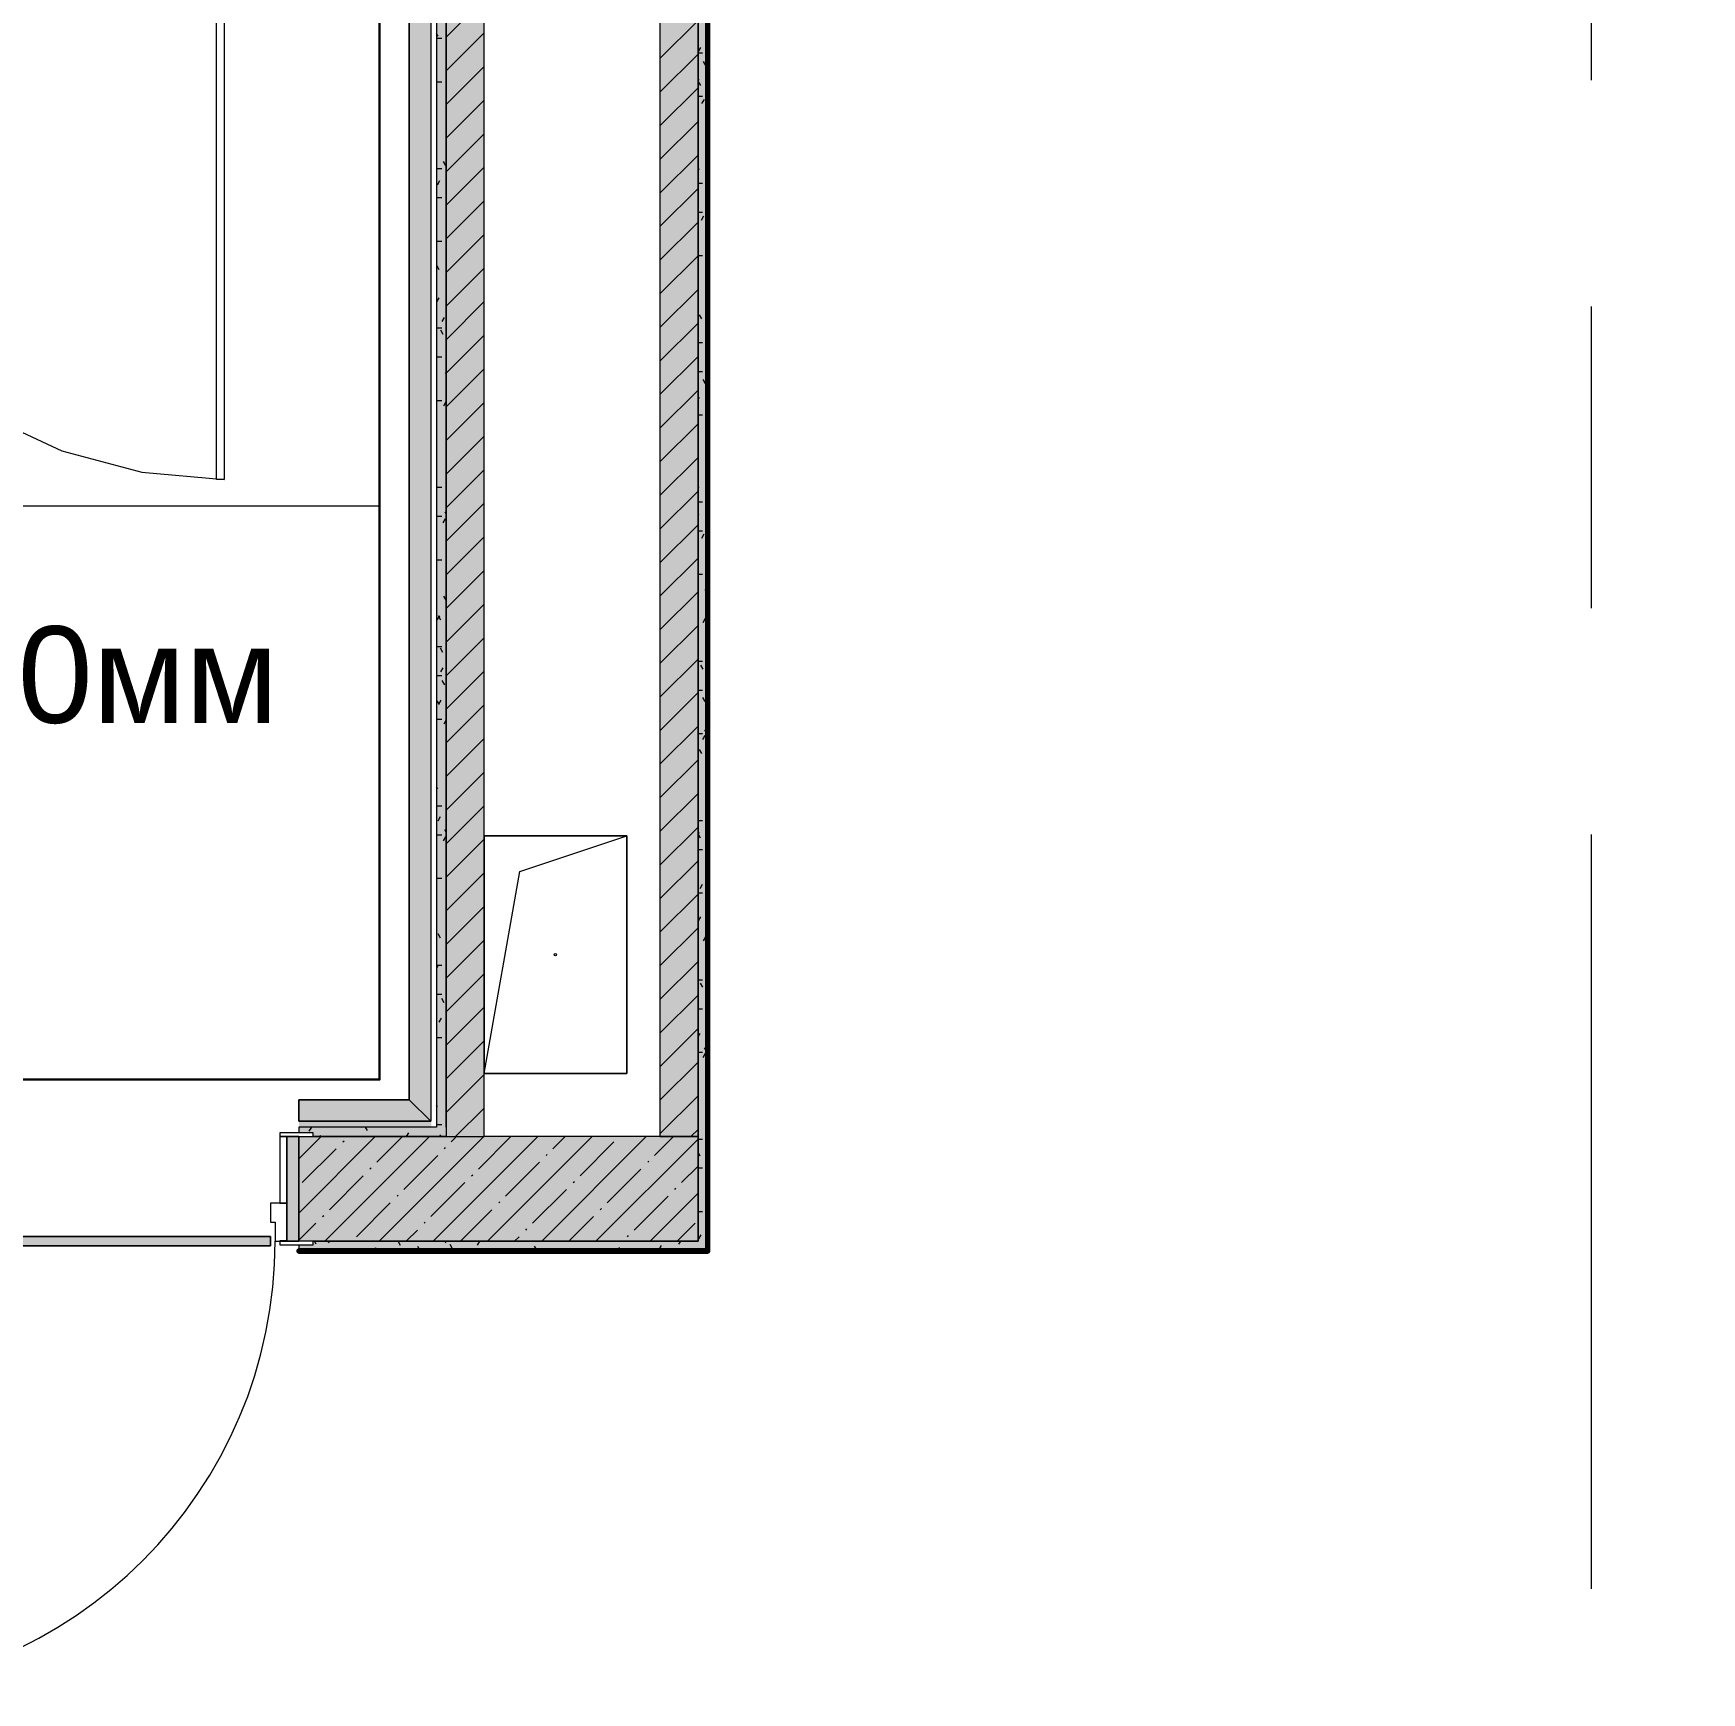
# Model space of a CAD drawing. Header units: millimetres. Extents: x -3817 to 677485, y -22715 to 103890.
# Drawn here: x 670007 to 673518, y 6106 to 9598 of the extents above; entities that cross this region are included whole.
import ezdxf

# ---------------------------------------------------------------- set-up
doc = ezdxf.new("R2010")
doc.units = ezdxf.units.MM
doc.layers.add('PDF _Геометрия', color=7, linetype='Continuous', true_color=0x1d1d1d)
doc.layers.add('PDF _Сплошная заливка', color=7, linetype='Continuous', true_color=0xffffff)
doc.layers.add('PDF _Текст', color=7, linetype='Continuous')
doc.styles.add('PDF GOST-Common', font='arial.ttf')

msp = doc.modelspace()

# ---------------------------------------------------------------- hatches: boundary and pattern name
at = {"layer": 'PDF _Сплошная заливка', "transparency": 33554559}
for points in [[(670875.5, 7275.9), (670955.5, 7275.9), (670955.5, 12255.9), (670875.5, 12255.9), (670875.5, 7295.9)], [(671325.5, 7275.9), (671405.5, 7275.9), (671405.5, 12255.9), (671325.5, 12255.9), (671325.5, 11170.7)], [(670855.5, 7295.9), (670875.5, 7295.9), (670875.5, 11855.9), (670855.5, 11855.9), (670855.5, 9115.6)], [(670540.5, 7055.9), (670565.5, 7055.9), (670565.5, 7275.9), (670540.5, 7275.9), (670540.5, 7060.5)]]:
    msp.add_hatch(color=256, dxfattribs=at).paths.add_polyline_path(points)
h = msp.add_hatch(color=256, dxfattribs=at)
h.paths.add_polyline_path([(664005.5, 7055.9), (669515.5, 7055.9), (669515.5, 7275.9), (664005.5, 7275.9), (664005.5, 7060.5)], flags=0)
h.paths.add_polyline_path([(670595.5, 7055.9), (671405.5, 7055.9), (671405.5, 7275.9), (670565.5, 7275.9), (670565.5, 7055.9)], flags=0)
h = msp.add_hatch(color=256, dxfattribs=at)
h.paths.add_polyline_path([(670595.5, 7275.9), (670875.5, 7275.9), (670875.5, 7295.9), (670565.5, 7295.9), (670565.5, 7283.9), (670595.5, 7283.9), (670595.5, 7277.9)], flags=0)
h.paths.add_polyline_path([(669485.5, 7275.9), (669485.5, 7283.9), (669515.5, 7283.9), (669515.5, 7295.9), (668185.5, 7295.9), (668185.5, 7275.9)], flags=0)
at = {"layer": 'PDF _Сплошная заливка', "true_color": 0x494949, "transparency": 33554559}
h = msp.add_hatch(color=251, dxfattribs=at)
h.paths.add_polyline_path([(670505.5, 7045.9), (670505.5, 7065.9), (669565.5, 7065.9), (669565.5, 7055.9), (669605.5, 7055.9), (669605.5, 7045.9)], flags=0)
h.paths.add_polyline_path([(669555.5, 7045.9), (669565.5, 7045.9), (669565.5, 7055.9), (669555.5, 7055.9), (669555.5, 7047.9), (669540.5, 7045.9)], flags=0)
at = {"layer": 'PDF _Сплошная заливка', "transparency": 33554559}
h = msp.add_hatch(color=256, dxfattribs=at)
h.paths.add_polyline_path([(663985.5, 7035.9), (669515.5, 7035.9), (669515.5, 7047.9), (669485.5, 7047.9), (669485.5, 7055.9), (663985.5, 7055.9)], flags=0)
h.paths.add_polyline_path([(671425.5, 7035.9), (671425.5, 7055.9), (670595.5, 7055.9), (670595.5, 7047.9), (670565.5, 7047.9), (670565.5, 7035.9), (671015.1, 7035.9)], flags=0)

# ---------------------------------------------------------------- linework, layer by layer
at = {"layer": 'PDF _Геометрия', "color": 9, "lineweight": 9, "true_color": 0xc0c0c0}
msp.add_lwpolyline([(671405.5, 12235.9), (671405.5, 7055.9), (671405.5, 7275.9), (671405.5, 12255.9), (671325.5, 12255.9), (671325.5, 7275.9), (670955.5, 7275.9), (670955.5, 12255.9), (670875.5, 12255.9), (670875.5, 11955.9), (664085.5, 11955.9), (664085.5, 12255.9), (671405.5, 12255.9)], close=True, dxfattribs=at)
at = {"layer": 'PDF _Геометрия', "color": 231, "lineweight": 70, "true_color": 0xff80c0}
msp.add_lwpolyline([(671425.5, 7055.9), (671425.5, 7035.9), (670565.5, 7035.9), (670565.5, 7034.9), (671425.5, 7034.9), (671426.5, 7034.9), (671426.5, 12234.9), (675055.5, 12234.9), (675055.5, 12235.9), (673265.5, 12235.9)], dxfattribs=at)
at = {"layer": 'PDF _Геометрия', "color": 7, "lineweight": 9}
for points in [[(671425.5, 7055.9), (671425.5, 12235.9)], [(670875.5, 11875.9), (670875.5, 11855.9), (670875.5, 7295.9), (670875.5, 7275.9), (670595.5, 7275.9), (670875.5, 7275.9), (670955.5, 7275.9)], [(670843, 11843.4), (668281.7, 11843.4), (670843, 11843.4), (670843, 7308.4)], [(670875.5, 7295.9), (670875.5, 11855.9)], [(670798, 11798.4), (668255.7, 11798.4), (670798, 11798.4), (670798, 7353.4)], [(669408.5, 9658.9), (669408.5, 9674.9), (669308.5, 9674.9), (669408.5, 9674.9), (669408.5, 9658.9), (669423.7, 9485.2), (669468.8, 9316.8), (669542.5, 9158.9), (669642.4, 9016.1), (669765.7, 8892.8), (669908.5, 8792.8), (670066.5, 8719.2), (670234.8, 8674), (670408.5, 8658.9), (670392.5, 8658.9), (670392.5, 9658.9), (670408.5, 9658.9), (670408.5, 8658.9)], [(669827.1, 8603.3), (670735.5, 8603.3)], [(670955.5, 7909.1), (671255.5, 7909.1), (670955.5, 7909.1), (670955.5, 7409.1), (671255.5, 7409.1), (671255.5, 7909.1)], [(670505.5, 7045.9), (670505.5, 7065.9), (670505.5, 7045.9)]]:
    msp.add_lwpolyline(points, dxfattribs=at)
at = {"layer": 'PDF _Геометрия', "color": 231, "lineweight": 9, "true_color": 0xff80c0}
msp.add_lwpolyline([(673265.5, 12235.9), (671426.5, 12235.9), (671425.5, 12235.9), (671425.5, 7055.9)], dxfattribs=at)
at = {"layer": 'PDF _Геометрия', "color": 9, "lineweight": 9, "true_color": 0xc0c0c0}
for points in [[(668288.9, 11855.9), (670855.5, 11855.9), (670855.5, 7295.9), (670565.5, 7295.9), (670565.5, 7283.9)], [(670565.5, 7275.9), (670565.5, 7055.9)], [(670565.5, 7047.9), (670565.5, 7035.9), (671425.5, 7035.9), (671425.5, 7055.9)]]:
    msp.add_lwpolyline(points, dxfattribs=at)
at = {"layer": 'PDF _Геометрия', "color": 7, "lineweight": 9}
for points in [[(670798, 7353.4), (670798, 11798.4), (670843, 11843.4), (670843, 7308.4), (670565.5, 7308.4), (670565.5, 7353.4), (670565.5, 7308.4), (670843, 7308.4), (670798, 7353.4), (670565.5, 7353.4)], [(671255.5, 7909.1), (671255.5, 7409.1), (670955.5, 7409.1), (670955.5, 7909.1)], [(670955.5, 7409.1), (671030.5, 7834.1), (671255.5, 7909.1), (671255.5, 7409.1)], [(671325.5, 7275.9), (671405.5, 7275.9)], [(669565.5, 7065.9), (670505.5, 7065.9)], [(669605.5, 7045.9), (670505.5, 7045.9)], [(670595.5, 7055.9), (671405.5, 7055.9)]]:
    msp.add_lwpolyline(points, close=True, dxfattribs=at)
at = {"layer": 'PDF _Геометрия', "color": 231, "lineweight": 30, "true_color": 0xff80c0}
msp.add_lwpolyline([(670735.5, 11755.9), (664205.5, 11755.9), (664205.5, 10055.9), (664435.5, 10055.9), (664435.5, 7825.9), (665255.5, 7825.9), (665255.5, 7625.9), (668285.5, 7625.9), (668285.5, 7395.9), (670735.5, 7395.9)], close=True, dxfattribs=at)
at = {"layer": 'PDF _Геометрия', "color": 253, "lineweight": 9, "true_color": 0xaaaaaa}
for points in [[(673285.5, 9499), (673285.5, 11086.5)], [(673285.5, 8387.8), (673285.5, 9022.8)], [(673285.5, 6324), (673285.5, 7911.5)]]:
    msp.add_lwpolyline(points, dxfattribs=at)
at = {"layer": 'PDF _Геометрия', "lineweight": 9}
for points in [[(670875.5, 9589.4), (670955.5, 9669.4)], [(671325.5, 9544.4), (671405.5, 9624.4)], [(670875.5, 9518.7), (670955.5, 9598.7)], [(671325.5, 9473.7), (671405.5, 9553.7)], [(670875.5, 9448), (670955.5, 9528)], [(671325.5, 9403), (671405.5, 9483)], [(670875.5, 9377.3), (670955.5, 9457.3)], [(671325.5, 9332.3), (671405.5, 9412.3)], [(670875.5, 9306.5), (670955.5, 9386.5)], [(671325.5, 9261.6), (671405.5, 9341.6)], [(670875.5, 9235.8), (670955.5, 9315.8)], [(671325.5, 9190.9), (671405.5, 9270.9)], [(670875.5, 9165.1), (670955.5, 9245.1)], [(671325.5, 9120.1), (671405.5, 9200.1)], [(670875.5, 9094.4), (670955.5, 9174.4)], [(671325.5, 9049.4), (671405.5, 9129.4)], [(670875.5, 9023.7), (670955.5, 9103.7)], [(671325.5, 8978.7), (671405.5, 9058.7)], [(670875.5, 8953), (670955.5, 9033)], [(671325.5, 8908), (671405.5, 8988)], [(670875.5, 8882.3), (670955.5, 8962.3)], [(671325.5, 8837.3), (671405.5, 8917.3)], [(670875.5, 8811.6), (670955.5, 8891.6)], [(670875.5, 8740.9), (670955.5, 8820.9)], [(671325.5, 8766.6), (671405.5, 8846.6)], [(670875.5, 8670.1), (670955.5, 8750.1)], [(671325.5, 8695.9), (671405.5, 8775.9)], [(670875.5, 8599.4), (670955.5, 8679.4)], [(671325.5, 8625.2), (671405.5, 8705.2)], [(670875.5, 8528.7), (670955.5, 8608.7)], [(671325.5, 8554.5), (671405.5, 8634.5)], [(670875.5, 8458), (670955.5, 8538)], [(671325.5, 8483.7), (671405.5, 8563.7)], [(670875.5, 8387.3), (670955.5, 8467.3)], [(671325.5, 8413), (671405.5, 8493)], [(670875.5, 8316.6), (670955.5, 8396.6)], [(671325.5, 8342.3), (671405.5, 8422.3)], [(670875.5, 8245.9), (670955.5, 8325.9)], [(671325.5, 8271.6), (671405.5, 8351.6)], [(670875.5, 8175.2), (670955.5, 8255.2)], [(671325.5, 8200.9), (671405.5, 8280.9)], [(670875.5, 8104.5), (670955.5, 8184.5)], [(671325.5, 8130.2), (671405.5, 8210.2)], [(670875.5, 8033.7), (670955.5, 8113.7)], [(671325.5, 8059.5), (671405.5, 8139.5)], [(670875.5, 7963), (670955.5, 8043)], [(671325.5, 7988.8), (671405.5, 8068.8)], [(670875.5, 7892.3), (670955.5, 7972.3)], [(671325.5, 7918.1), (671405.5, 7998.1)], [(670875.5, 7821.6), (670955.5, 7901.6)], [(671325.5, 7847.4), (671405.5, 7927.4)], [(670875.5, 7750.9), (670955.5, 7830.9)], [(671325.5, 7776.6), (671405.5, 7856.6)], [(670875.5, 7680.2), (670955.5, 7760.2)], [(671325.5, 7705.9), (671405.5, 7785.9)], [(670875.5, 7609.5), (670955.5, 7689.5)], [(671325.5, 7635.2), (671405.5, 7715.2)], [(670875.5, 7538.8), (670955.5, 7618.8)], [(671325.5, 7564.5), (671405.5, 7644.5)], [(670875.5, 7468.1), (670955.5, 7548.1)], [(671325.5, 7493.8), (671405.5, 7573.8)], [(671325.5, 7423.1), (671405.5, 7503.1)], [(670875.5, 7397.4), (670955.5, 7477.4)], [(671325.5, 7352.4), (671405.5, 7432.4)], [(670875.5, 7326.6), (670955.5, 7406.6)], [(671325.5, 7281.7), (671405.5, 7361.7)], [(670895.4, 7275.9), (670955.5, 7335.9)], [(670565.5, 7229), (670612.3, 7275.9)], [(670565.5, 7114.9), (670726.4, 7275.9)], [(670620.4, 7055.9), (670840.4, 7275.9)], [(670729.5, 7221.9), (670783.4, 7275.9)], [(670734.5, 7055.9), (670954.5, 7275.9)], [(670848.5, 7055.9), (671068.5, 7275.9)], [(670886.3, 7264.7), (670897.5, 7275.9)], [(670943.3, 7207.7), (671011.5, 7275.9)], [(670962.6, 7055.9), (671182.6, 7275.9)], [(671076.6, 7055.9), (671296.6, 7275.9)], [(671100.1, 7250.4), (671125.6, 7275.9)], [(671190.7, 7055.9), (671405.5, 7270.7)], [(671314, 7236.2), (671353.7, 7275.9)], [(671390.4, 7275.9), (671405.5, 7291)], [(670572.6, 7179.1), (670643.9, 7250.4)], [(670658.2, 7264.7), (670660.6, 7267.1)], [(670786.5, 7164.9), (670857.8, 7236.2)], [(670872, 7250.4), (670874.4, 7252.8)], [(671085.9, 7236.2), (671088.2, 7238.5)], [(671157.2, 7193.4), (671228.4, 7264.7)], [(670715.2, 7207.7), (670717.6, 7210)], [(671000.3, 7150.6), (671071.6, 7221.9)], [(671214.2, 7136.4), (671285.5, 7207.7)], [(671299.7, 7221.9), (671302.1, 7224.3)], [(671371, 7179.1), (671405.5, 7213.6)], [(670629.7, 7122.1), (670701, 7193.4)], [(670843.5, 7107.9), (670914.8, 7179.1)], [(670929.1, 7193.4), (670931.4, 7195.8)], [(671057.4, 7093.6), (671128.6, 7164.9)], [(671142.9, 7179.1), (671145.3, 7181.5)], [(671356.7, 7164.9), (671359.1, 7167.3)], [(670686.7, 7065.1), (670758, 7136.4)], [(670772.2, 7150.6), (670774.6, 7153)], [(670986.1, 7136.4), (670988.4, 7138.7)], [(671271.2, 7079.4), (671342.5, 7150.6)], [(671304.7, 7055.9), (671405.5, 7156.6)], [(670565.5, 7057.9), (670601.2, 7093.6)], [(670615.4, 7107.9), (670617.8, 7110.2)], [(670829.3, 7093.6), (670831.6, 7096)], [(670905.6, 7055.9), (670971.8, 7122.1)], [(671133.7, 7055.9), (671185.7, 7107.9)], [(671199.9, 7122.1), (671202.3, 7124.5)], [(671361.8, 7055.9), (671399.5, 7093.6)], [(670791.5, 7055.9), (670815, 7079.4)], [(671019.6, 7055.9), (671028.8, 7065.1)], [(671043.1, 7079.4), (671045.5, 7081.7)], [(671256.9, 7065.1), (671259.3, 7067.5)]]:
    msp.add_lwpolyline(points, dxfattribs=at)
at = {"layer": 'PDF _Геометрия', "color": 253, "lineweight": 9, "true_color": 0x9b9b9b}
for points in [[(670858.7, 9591.6), (670855.5, 9597.3)], [(670856, 9587.3), (670866.1, 9587.3)], [(671405.5, 9556.8), (671414.7, 9556.8)], [(671411, 9568.2), (671406, 9559.5)], [(671422.3, 9529.9), (671417.3, 9538.6)], [(670856, 9495.9), (670866.1, 9495.9)], [(671406.9, 9500.2), (671405.5, 9497.7)], [(671411.2, 9488.2), (671406.1, 9496.9)], [(671405.5, 9465.4), (671414.7, 9465.4)], [(671418.1, 9458.5), (671413, 9449.8)], [(670855.8, 9413.9), (670855.5, 9414.4)], [(670856, 9313), (670866.1, 9313)], [(670875.1, 9319.5), (670870.1, 9328.2)], [(671408.2, 9310.5), (671405.5, 9315.2)], [(670861.5, 9287.1), (670856.5, 9278.4)], [(671405.5, 9282.5), (671414.7, 9282.5)], [(670856, 9252), (670866.1, 9252)], [(671405.8, 9254.4), (671405.5, 9253.9)], [(671405.5, 9221.5), (671414.7, 9221.5)], [(671417, 9212.8), (671411.9, 9204.1)], [(671425.5, 9219.6), (671422.5, 9224.8)], [(671425.5, 9166.6), (671423.1, 9162.4)], [(670856, 9160.6), (670866.1, 9160.6)], [(671405.5, 9130.1), (671414.7, 9130.1)], [(670860.9, 9100.2), (670855.9, 9108.9)], [(670860.4, 9041.4), (670855.5, 9032.7)], [(670871.6, 8999.7), (670866.6, 8991)], [(671413.4, 8996.8), (671408.3, 9005.5)], [(670856, 8977.7), (670866.1, 8977.7)], [(670869.1, 8964.1), (670864.1, 8972.8)], [(671405.5, 8947.2), (671414.7, 8947.2)], [(670856, 8916.7), (670866.1, 8916.7)], [(670875.5, 8884.5), (670873.6, 8881.3)], [(671405.5, 8886.3), (671414.7, 8886.3)], [(671421.5, 8860.7), (671416.5, 8869.4)], [(670856, 8825.3), (670866.1, 8825.3)], [(670874.6, 8822), (670869.6, 8813.3)], [(671407.7, 8831), (671405.5, 8827.1)], [(671405.5, 8794.8), (671414.7, 8794.8)], [(671425.5, 8739.9), (671425, 8739)], [(670856, 8642.4), (670866.1, 8642.4)], [(671407.4, 8641.4), (671405.5, 8644.7)], [(671405.5, 8611.9), (671414.7, 8611.9)], [(670856, 8581.5), (670866.1, 8581.5)], [(670873.5, 8576.3), (670868.5, 8567.6)], [(670875.5, 8587.3), (670873.3, 8591)], [(671406.6, 8585.3), (671405.5, 8583.3)], [(671405.5, 8551), (671414.7, 8551)], [(671417.8, 8543.6), (671412.7, 8534.9)], [(670856, 8490), (670866.1, 8490)], [(671405.5, 8459.5), (671414.7, 8459.5)], [(671424.8, 8433.9), (671419.8, 8425.2)], [(670875.4, 8404.6), (670870.3, 8413.3)], [(670861.2, 8372.2), (670856.2, 8363.5)], [(670864.2, 8363), (670859.2, 8371.7)], [(671420.8, 8365.9), (671415.7, 8357.2)], [(670856, 8307.1), (670866.1, 8307.1)], [(670868.3, 8294.9), (670863.3, 8303.6)], [(671425.5, 8305.2), (671422.8, 8309.9)], [(670868.3, 8262.5), (670863.3, 8253.8)], [(671405.5, 8276.7), (671414.7, 8276.7)], [(671416.6, 8259.6), (671411.6, 8268.3)], [(670856, 8246.2), (670866.1, 8246.2)], [(670872.4, 8226.9), (670867.4, 8235.6)], [(671405.5, 8215.7), (671414.7, 8215.7)], [(670861.2, 8185.2), (670856.2, 8194)], [(670864.2, 8194.5), (670859.2, 8185.8)], [(671420.7, 8191.5), (671415.7, 8200.2)], [(670856, 8154.7), (670866.1, 8154.7)], [(670875.4, 8152.8), (670870.4, 8144.1)], [(671405.5, 8124.3), (671414.7, 8124.3)], [(671419.7, 8120.2), (671414.6, 8111.5)], [(671424.8, 8123.5), (671419.8, 8132.2)], [(671413.7, 8081.9), (671408.6, 8090.6)], [(670858.2, 8007.5), (670855.5, 8012.3)], [(670856, 7971.9), (670866.1, 7971.9)], [(671406.6, 7972.2), (671405.5, 7974.1)], [(670863.1, 7948.7), (670858.1, 7940)], [(671405.5, 7941.4), (671414.7, 7941.4)], [(670856, 7910.9), (670866.1, 7910.9)], [(670874.3, 7907.1), (670869.3, 7898.4)], [(670875.5, 7916.7), (670872.5, 7921.8)], [(671407.4, 7916.1), (671405.5, 7912.7)], [(671410.7, 7904.1), (671405.6, 7912.9)], [(671405.5, 7880.4), (671414.7, 7880.4)], [(670856, 7819.5), (670866.1, 7819.5)], [(671414.5, 7806.4), (671409.5, 7797.7)], [(671425.5, 7817.5), (671425, 7818.4)], [(671405.5, 7789), (671414.7, 7789)], [(671410.4, 7738.4), (671405.5, 7729.9)], [(670863.4, 7693.8), (670858.4, 7702.5)], [(671421.6, 7696.7), (671416.5, 7688)], [(670858, 7635), (670855.5, 7630.7)], [(670856, 7636.6), (670866.1, 7636.6)], [(671405.5, 7606.1), (671414.7, 7606.1)], [(671415.8, 7590.4), (671410.8, 7599.1)], [(670856, 7575.6), (670866.1, 7575.6)], [(670871.6, 7557.7), (670866.6, 7566.4)], [(670865, 7525.3), (670860, 7516.6)], [(671405.5, 7545.1), (671414.7, 7545.1)], [(670856, 7484.2), (670866.1, 7484.2)], [(671409.3, 7492.6), (671405.5, 7486)], [(671405.5, 7453.7), (671414.7, 7453.7)], [(671420.5, 7451), (671415.4, 7442.3)], [(671424, 7454.3), (671419, 7463)], [(670857.4, 7338.4), (670855.5, 7341.8)], [(670591.8, 7295.9), (670586.8, 7287.2)], [(670612, 7275.9), (670610.8, 7278)], [(670697.4, 7295.9), (670696.5, 7294.3)], [(670710.2, 7288.6), (670706, 7295.9)], [(670795.9, 7283.7), (670791.4, 7275.9)], [(670856, 7301.3), (670866.1, 7301.3)], [(670863.9, 7279.6), (670861.8, 7275.9)], [(671405.5, 7270.8), (671414.7, 7270.8)], [(671409.9, 7235), (671405.5, 7242.6)], [(671405.5, 7209.9), (671414.7, 7209.9)], [(671405.5, 7118.4), (671414.7, 7118.4)], [(671411.2, 7069.2), (671406.2, 7060.5)], [(670601.6, 7049.9), (670598.2, 7055.9)], [(670629.2, 7055.9), (670627.3, 7052.6)], [(670726.8, 7042), (670723.2, 7035.9)], [(670779.3, 7046.9), (670774.3, 7055.6)], [(670794.8, 7037.9), (670793.6, 7035.9)], [(670820.9, 7035.9), (670815.9, 7044.5)], [(670875.6, 7055.9), (670873.1, 7051.5)], [(670889, 7039.8), (670884, 7048.6)], [(670926.5, 7035.9), (670925.6, 7037.4)], [(670946, 7055.9), (670941.1, 7047.4)], [(671040.6, 7036.8), (671040, 7035.9)], [(671066.7, 7036.9), (671061.7, 7045.6)], [(671243.3, 7035.9), (671239.4, 7042.6)], [(671327.9, 7046.9), (671322.9, 7038.2)], [(671368.3, 7055.9), (671364.5, 7049.3)]]:
    msp.add_lwpolyline(points, dxfattribs=at)
at = {"layer": 'PDF _Геометрия', "color": 253, "lineweight": 13, "true_color": 0xaaaaaa}
for points in [[(670525.5, 7283.9), (670525.5, 7275.9), (670595.5, 7275.9), (670595.5, 7283.9)], [(670525.5, 7275.9), (670525.5, 7135.9), (670540.5, 7135.9), (670540.5, 7275.9)], [(670540.5, 7275.9), (670540.5, 7055.9), (670565.5, 7055.9), (670565.5, 7275.9)], [(670515.5, 7055.9), (670540.5, 7055.9), (670540.5, 7135.9), (670505.5, 7135.9), (670505.5, 7095.9), (670515.5, 7095.9)], [(670525.5, 7056.9), (670525.5, 7055.9), (670540.5, 7055.9), (670540.5, 7056.9)], [(670525.5, 7055.9), (670525.5, 7047.9), (670595.5, 7047.9), (670595.5, 7055.9)]]:
    msp.add_lwpolyline(points, close=True, dxfattribs=at)
at = {"layer": 'PDF _Геометрия', "color": 7, "lineweight": 9}
msp.add_circle((671105.5, 7659.1), 2.5, dxfattribs=at)
at = {"layer": 'PDF _Геометрия', "color": 253, "lineweight": 9, "true_color": 0xaaaaaa}
msp.add_arc((669565.5, 7055.9), 950, 270, 359.9999, dxfattribs=at)
at = {"layer": 'PDF _Сплошная заливка', "lineweight": 35, "transparency": 33554559}
msp.add_solid([(671425.5, 7055.9), (671425.5, 12235.9), (671405.5, 7055.9), (671405.5, 12235.9)], dxfattribs=at)
at = {"layer": 'PDF _Сплошная заливка', "color": 254, "lineweight": 35, "true_color": 0xd7cdc4, "transparency": 33554559}
for points in [[(670843, 7308.4), (670843, 11843.4), (670798, 7353.4), (670798, 11798.4)], [(670843, 7308.4), (670798, 7353.4), (670565.5, 7308.4), (670565.5, 7353.4)]]:
    msp.add_solid(points, dxfattribs=at)
at = {"layer": 'PDF _Сплошная заливка', "color": 100, "lineweight": 35, "true_color": 0x00ff40, "transparency": 33554559}
msp.add_solid([(670565.5, 7295.9), (670844.5, 7295.9), (670565.5, 7306.9), (670844.5, 7306.9)], dxfattribs=at)

# ---------------------------------------------------------------- texts
at = {"layer": 'PDF _Текст', "color": 250, "true_color": 0x3c3c3c, "insert": (668762.9, 8246.8), "char_height": 203.2, "attachment_point": 4, "style": 'PDF GOST-Common'}
msp.add_mtext('Н=от 1800мм', dxfattribs=at)

doc.saveas('drawing.dxf')
